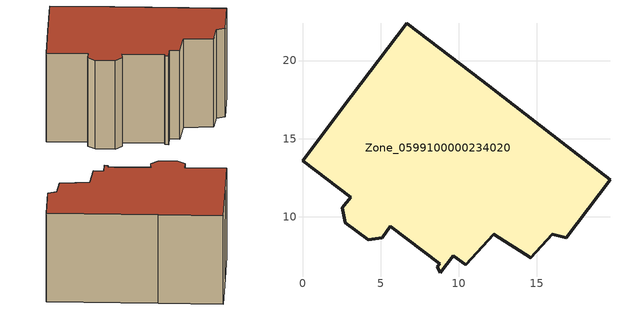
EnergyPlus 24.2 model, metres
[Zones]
Zone_0599100000234020
 floor ground (C_G): 8.63,6.78 8.79,6.99 5.61,9.38 5.09,8.65 4.21,8.53 2.72,9.63 2.53,10.56 3.1,11.26 0,13.59 3.12,17.71 6.69,22.37 11.51,18.71 19.69,12.36 16.88,8.65 15.99,8.86 14.61,7.37 12.23,8.88 10.44,6.92 9.65,7.51 8.83,6.43 z0
 wall outside (C_F): 3.1,11.26 2.53,10.56 2.72,9.63 4.21,8.53 5.09,8.65 5.61,9.38 8.79,6.99 8.63,6.78 8.83,6.43 9.65,7.51 10.44,6.92 12.23,8.88 14.61,7.37 15.99,8.86 16.88,8.65 19.69,12.36 11.51,18.71 6.69,22.37 3.12,17.71 0,13.59 3.1,11.26 z0:8.92
 roof outside (C_R): 14.61,7.37 15.99,8.86 16.88,8.65 19.69,12.36 11.51,18.71 6.69,22.37 3.12,17.71 0,13.59 3.1,11.26 2.53,10.56 2.72,9.63 4.21,8.53 5.09,8.65 5.61,9.38 8.79,6.99 8.63,6.78 8.83,6.43 9.65,7.51 10.44,6.92 12.23,8.88 z8.92
[BUILDING]
Pand.0599100000234020: North Axis=0; Terrain=City; Loads Convergence Tolerance Value=0.04; Temperature Convergence Tolerance Value=0.4; Solar Distribution=FullExterior; Maximum Number of Warmup Days=25; Minimum Number of Warmup Days=1
[Site:Location]
Rotterdam.The.Hague.AP_ZH_NLD Design_Conditions: Latitude=51.96; Longitude=4.45; Time Zone=1; Elevation=-4.5
[SITE:GROUNDTEMPERATURE:BUILDINGSURFACE]
18, 18, 18, 18, 18, 18, 18, 18, 18, 18, 18, 18
[MATERIAL] Thermal Absorptance=0.9; Solar Absorptance=0.7; Visible Absorptance=0.7
Name | Roughness | Thickness | Conductivity | Density | Specific Heat
G.D.1965 | MediumSmooth | 0.15 | 1 | 540 | 1210
F.D.1965 | Rough | 0.3 | 0.857143 | 1920 | 840
R.D.1965 | MediumRough | 0.2 | 0.08 | 1500 | 1000
[CONSTRUCTION]
C_G: G.D.1965
C_F: F.D.1965
C_R: R.D.1965
[ZONE]
Zone_0599100000234020: Type=1; Multiplier=1; Ceiling Height=Autocalculate; Volume=Autocalculate; Floor Area=autocalculate; Part of Total Floor Area=Yes
[ZONEINFILTRATION:DESIGNFLOWRATE]
Infil_Zone_0599100000234020: Zone or ZoneList or Space or SpaceList=Zone_0599100000234020; Schedule=AlwaysOn; Design Flow Rate Calculation Method=Flow/Area; Flow Rate per Floor Area=0.0042; Constant Term Coefficient=1; Temperature Term Coefficient=0; Velocity Term Coefficient=0; Velocity Squared Term Coefficient=0
[HVACTEMPLATE:ZONE:IDEALLOADSAIRSYSTEM]
Zone_0599100000234020: Maximum Heating Supply Air Temperature=50; Minimum Cooling Supply Air Temperature=13; Maximum Heating Supply Air Humidity Ratio=0.0156; Minimum Cooling Supply Air Humidity Ratio=0.0077; Heating Limit=NoLimit; Cooling Limit=NoLimit; Dehumidification Control Type=ConstantSensibleHeatRatio; Cooling Sensible Heat Ratio=0.7; Dehumidification Setpoint=60; Humidification Control Type=None; Humidification Setpoint=30; Outdoor Air Method=None; Outdoor Air Flow Rate per Person=0.00944; Outdoor Air Flow Rate per Zone Floor Area=0; Outdoor Air Flow Rate per Zone=0; Demand Controlled Ventilation Type=None; Outdoor Air Economizer Type=NoEconomizer; Heat Recovery Type=None; Sensible Heat Recovery Effectiveness=0.7; Latent Heat Recovery Effectiveness=0.65
[ZONECONTROL:THERMOSTAT]
ThermostatControl_Zone_0599100000234020: Zone or ZoneList=Zone_0599100000234020; Control Type Schedule=DualSetpointControlType; Control 1=Thermostat_Zone_0599100000234020; Temperature Difference Between Cutout And Setpoint=0
[THERMOSTATSETPOINT:DUALSETPOINT]
Thermostat_Zone_0599100000234020: Heating Setpoint Temperature Schedule=HeatingSetpoint_Zone_0599100000234020; Cooling Setpoint Temperature Schedule=CoolingSetpoint_Zone_0599100000234020
[SCHEDULE:COMPACT]
HeatingSetpoint_Zone_0599100000234020: Through: 12/31, For: AllDays, Until: 24:00, 21
CoolingSetpoint_Zone_0599100000234020: Through: 12/31, For: AllDays, Until: 24:00, 24
DualSetpointControlType: Through: 12/31, For: AllDays, Until: 24:00, 4
AlwaysOn: Through: 12/31, For: AllDays, Until: 24:00, 1
